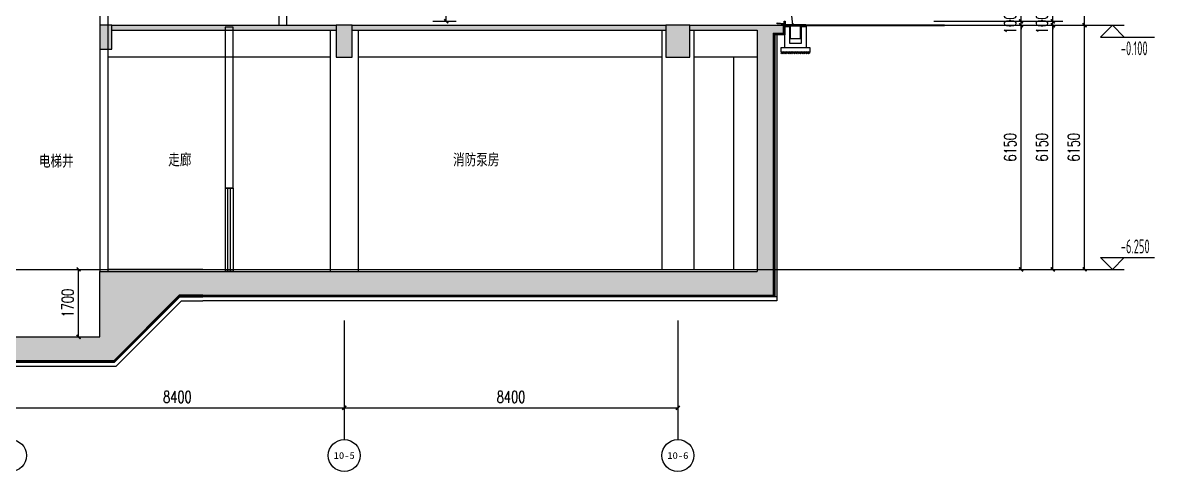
# Model space of a CAD drawing. Extents: x 1106790 to 1313746, y -134124 to 12249.
# Drawn here: x 1189551 to 1218045, y -63226 to -51921 of the extents above; entities that cross this region are included whole.
import ezdxf
from ezdxf.enums import TextEntityAlignment as Align

# ---------------------------------------------------------------- set-up
doc = ezdxf.new("R2010")
doc.units = 0
doc.header["$LTSCALE"] = 1000
doc.header["$MEASUREMENT"] = 0
doc.linetypes.add('DASH', pattern=[0.35, 0.25, -0.1])
for name, color, linetype in [('01-标注_尺寸', 124, 'Continuous'), ('01-标注_标高', 200, 'Continuous'), ('01-标注_符号', 200, 'Continuous'), ('01-标注_轴线坐标', 132, 'Continuous'), ('02-TEXT_房间', 7, 'Continuous'), ('02-TEXT_标注', 130, 'Continuous'), ('02-TEXT_轴号', 7, 'Continuous'), ('05-填充_天正', 26, 'Continuous'), ('A-C_窗', 140, 'Continuous'), ('A-O_防水层', 222, 'Continuous'), ('A-SUR_保温', 222, 'Continuous'), ('A-SUR_看线', 231, 'Continuous'), ('A-SUR_面层', 191, 'Continuous'), ('A-TECH_结构', 21, 'Continuous'), ('A_STR-砌块墙', 121, 'Continuous'), ('A_STR-砼墙', 51, 'Continuous'), ('A_STR-砼柱', 51, 'Continuous'), ('D_铝板', 181, 'Continuous'), ('PUB_HATCH', 8, 'Continuous'), ('构造物', 145, 'Continuous')]:
    doc.layers.add(name, color=color, linetype=linetype)
doc.layers.add('04-不打印_辅助线', color=165, linetype='Continuous', plot=False)
doc.styles.add('_TCH_AXIS', font='STXIHEI.TTF')
doc.styles.add('_TCH_DIM', font='ROS1', dxfattribs={"width": 0.8, "bigfont": 'JD'})
doc.styles.add('_TCH_DIM_T3', font='SIMPLEX', dxfattribs={"width": 0.705882, "bigfont": 'GBCBIG'})
doc.styles.get("Standard").update_dxf_attribs({"font": 'STXIHEI.TTF', "width": 0.75})
doc.dimstyles.new('_TCH_ARCH&&100', dxfattribs={"dimtxt": 297.5, "dimasz": 100, "dimexe": 250, "dimexo": 300, "dimgap": 126.25, "dimtad": 1, "dimdec": 0, "dimzin": 0, "dimdsep": 46, "dimtxsty": '_TCH_DIM_T3', "dimblk": 'ARCHTICK', "dimcen": 0.09, "dimclrt": 7, "dimazin": 2, "dimtfac": 1, "dimtdec": 0, "dimtix": 1, "dimtmove": 2, "dimatfit": 3, "dimfxl": 0, "dimtolj": 1, "dimtzin": 0, "dimarcsym": 0})
pattern_1 = [(45, (4697.017, 670), (-17.96051, 17.96051), []), (45, (4714.977, 670), (-17.96051, 17.96051), [12.7, -6.35])]

# ---------------------------------------------------------------- blocks, each defined once
blk = doc.blocks.new('dartt')
at = {"transparency": 33554641}
h = blk.add_hatch(dxfattribs=at)
h.set_pattern_fill('ANSI32', color=26)
h.set_pattern_definition([(45, (1294.211, 122.3605), (-3.367596, 3.367596), []), (45, (1296.4563, 122.3605), (-3.367596, 3.367596), [])])
edge = h.paths.add_edge_path()
edge.add_arc((0, 21), 4, 0, 90)
edge.add_line((0, 25), (0, 0))
edge.add_line((0, 0), (25, 0))
edge.add_arc((21, 0), 4, 0, 90)
edge.add_line((21, 4), (4, 4))
edge.add_line((4, 4), (4, 21))
blk.add_lwpolyline([(0, 25), (0, 0), (25, 0)])
blk.add_lwpolyline([(0, 25), (0, 25, -0.414214), (4, 21), (4, 4), (21, 4, -0.414214), (25, 0), (25, 0)], format="xyb")
blk = doc.blocks.new('$LinePat$素土夯实')
at = {"color": 0}
for p, q in [((0, -210), (210, 0)), ((120, -300), (420, 0)), ((420, 0), (608, -188)), ((495, -300), (795, 0)), ((615, 0), (705, -90)), ((210, -210), (300, -300)), ((315, -105), (502, -293)), ((705, -300), (795, -210))]:
    blk.add_line(p, q, dxfattribs=at)
blk = doc.blocks.new('drsrtg')
at = {"layer": '05-填充_天正'}
h = blk.add_hatch(dxfattribs=at)
h.set_pattern_fill('ANSI33', color=256, scale=8)
h.set_pattern_definition([(45, (4711.517, 670), (-17.96051, 17.96051), []), (45, (4729.477, 670), (-17.96051, 17.96051), [12.7, -6.35])])
h.paths.add_polyline_path([(-608, 580), (-608, 550), (-513, 550), (-513, 580)])
h = blk.add_hatch(dxfattribs=at)
h.set_pattern_fill('ANSI33', color=256, scale=8)
h.set_pattern_definition(pattern_1)
h.paths.add_polyline_path([(-448, 550), (-448, 580), (-498, 580), (-498, 550)])
h = blk.add_hatch(dxfattribs=at)
h.set_pattern_fill('ANSI33', color=256, scale=8)
h.set_pattern_definition(pattern_1)
h.paths.add_polyline_path([(-383, 550), (-383, 580), (-433, 580), (-433, 550)])
h = blk.add_hatch(dxfattribs=at)
h.set_pattern_fill('ANSI33', color=256, scale=8)
h.set_pattern_definition(pattern_1)
h.paths.add_polyline_path([(-318, 550), (-318, 580), (-368, 580), (-368, 550)])
h = blk.add_hatch(dxfattribs=at)
h.set_pattern_fill('ANSI33', color=256, scale=8)
h.set_pattern_definition(pattern_1)
h.paths.add_polyline_path([(-253, 550), (-253, 580), (-303, 580), (-303, 550)])
h = blk.add_hatch(dxfattribs=at)
h.set_pattern_fill('ANSI33', color=256, scale=8)
h.set_pattern_definition([(45, (4721.517, 670), (-17.96051, 17.96051), []), (45, (4739.477, 670), (-17.96051, 17.96051), [12.7, -6.35])])
h.paths.add_polyline_path([(-108, 550), (-108, 580), (-238, 580), (-238, 550)])
at = {"layer": '01-标注_符号'}
for p, q in [((-527, 1382), (-1923, 1382)), ((-433, 580), (-527, 1382))]:
    blk.add_line(p, q, dxfattribs=at)
at = {"layer": '01-标注_符号', "const_width": 40}
blk.add_lwpolyline([(-431, 560, 1), (-435, 600, 1)], format="xyb", close=True, dxfattribs=at)
at = {"layer": '05-填充_天正'}
blk.add_lwpolyline([(-500, 550), (-500, 240), (-240, 240), (-240, 550)], dxfattribs=at)
at = {"layer": 'A-SUR_面层'}
for p, q in [((-108, 580), (-608, 580)), ((-608, 550), (-608, 580)), ((-513, 550), (-513, 580)), ((-498, 550), (-498, 580)), ((-448, 550), (-448, 580)), ((-433, 550), (-433, 580)), ((-383, 550), (-383, 580)), ((-368, 550), (-368, 580)), ((-318, 550), (-318, 580)), ((-303, 550), (-303, 580)), ((-253, 550), (-253, 580)), ((-238, 550), (-238, 580)), ((-108, 550), (-108, 580)), ((-108, 550), (-608, 550))]:
    blk.add_line(p, q, dxfattribs=at)
at = {"layer": 'A_STR-砌块墙'}
for points in [[(-640, 540), (-520, 540), (-520, 120), (-220, 120), (-220, 540), (-100, 540), (-100, 0), (-640, 0), (-640, 540)], [(-100, 0), (-740, 0), (-740, -100), (0, -100), (0, 0), (-520, 0)]]:
    blk.add_lwpolyline(points, dxfattribs=at)
at = {"layer": 'A-SUR_看线', "xscale": -0.1861635220123852, "yscale": 0.1666666666666667, "zscale": 0.1666666666666667}
for p in [(-592, -100), (-444, -100), (-296, -100), (-148, -100), (0, -100)]:
    blk.add_blockref('$LinePat$素土夯实', p, dxfattribs=at)
at = {"layer": '构造物', "linetype": 'DASH', "ltscale": 0.2}
blk.add_blockref('dartt', (-620, 540), dxfattribs=at)
at = {"layer": '构造物', "linetype": 'DASH', "ltscale": 0.2, "xscale": -1}
blk.add_blockref('dartt', (-100, 540), dxfattribs=at)
at = {"layer": '02-TEXT_标注', "style": '_TCH_DIM', "width": 0.8}
blk.add_text('排水沟', height=347.3, dxfattribs=at).set_placement((-1818, 1487))
blk = doc.blocks.new('_ArchTick')
at = {"color": 0, "linetype": 'ByBlock', "const_width": 0.4}
blk.add_lwpolyline([(-0.5, -0.5), (0.5, 0.5)], dxfattribs=at)
blk = doc.blocks.new('*D62')
at = {"layer": '01-标注_轴线坐标', "color": 0, "lineweight": -2, "transparency": 16777216}
for p, q in [((1213289, -51988), (1216539, -51988)), ((1216289, -58138), (1216289, -51988)), ((1213289, -58138), (1216539, -58138))]:
    blk.add_line(p, q, dxfattribs=at)
at = {"layer": 'Defpoints', "color": 0, "transparency": 16777216}
for p in [(1212989, -51988), (1216289, -51988), (1212989, -58138)]:
    blk.add_point(p, dxfattribs=at)
at = {"layer": '01-标注_轴线坐标', "color": 0, "lineweight": -2, "transparency": 16777216, "xscale": 100, "yscale": 100, "zscale": 100}
for p, rotation in [((1216289, -51988), 90), ((1216289, -58138), 270)]:
    blk.add_blockref('_ArchTick', p, dxfattribs=dict(at, rotation=rotation))
at = {"layer": '01-标注_轴线坐标', "color": 7, "transparency": 16777216, "insert": (1216014, -55063), "char_height": 297.5, "attachment_point": 5, "rotation": 90, "style": '_TCH_DIM_T3'}
blk.add_mtext('\\A1;6150', dxfattribs=at)
blk = doc.blocks.new('*D63')
at = {"layer": '01-标注_轴线坐标', "color": 0, "lineweight": -2, "transparency": 16777216}
for p, q in [((1213289, -31088), (1216539, -31088)), ((1216289, -51988), (1216289, -31088)), ((1213289, -51988), (1216539, -51988))]:
    blk.add_line(p, q, dxfattribs=at)
at = {"layer": 'Defpoints', "color": 0, "transparency": 16777216}
for p in [(1212989, -31088), (1216289, -31088), (1212989, -51988)]:
    blk.add_point(p, dxfattribs=at)
at = {"layer": '01-标注_轴线坐标', "color": 0, "lineweight": -2, "transparency": 16777216, "xscale": 100, "yscale": 100, "zscale": 100}
for p, rotation in [((1216289, -31088), 90), ((1216289, -51988), 270)]:
    blk.add_blockref('_ArchTick', p, dxfattribs=dict(at, rotation=rotation))
at = {"layer": '01-标注_轴线坐标', "color": 7, "transparency": 16777216, "insert": (1216014, -41538), "char_height": 297.5, "attachment_point": 5, "rotation": 90, "style": '_TCH_DIM_T3'}
blk.add_mtext('\\A1;20900', dxfattribs=at)
blk = doc.blocks.new('*D64')
at = {"layer": '01-标注_轴线坐标', "color": 0, "lineweight": -2, "transparency": 16777216}
for p, q in [((1213289, -51988), (1215739, -51988)), ((1215489, -58138), (1215489, -51988)), ((1213289, -58138), (1215739, -58138))]:
    blk.add_line(p, q, dxfattribs=at)
at = {"layer": 'Defpoints', "color": 0, "transparency": 16777216}
for p in [(1212989, -51988), (1215489, -51988), (1212989, -58138)]:
    blk.add_point(p, dxfattribs=at)
at = {"layer": '01-标注_轴线坐标', "color": 0, "lineweight": -2, "transparency": 16777216, "xscale": 100, "yscale": 100, "zscale": 100}
for p, rotation in [((1215489, -51988), 90), ((1215489, -58138), 270)]:
    blk.add_blockref('_ArchTick', p, dxfattribs=dict(at, rotation=rotation))
at = {"layer": '01-标注_轴线坐标', "color": 7, "transparency": 16777216, "insert": (1215214, -55063), "char_height": 297.5, "attachment_point": 5, "rotation": 90, "style": '_TCH_DIM_T3'}
blk.add_mtext('\\A1;6150', dxfattribs=at)
blk = doc.blocks.new('*D65')
at = {"layer": '01-标注_轴线坐标', "color": 0, "lineweight": -2, "transparency": 16777216}
for p, q in [((1215489, -51888), (1215489, -51788)), ((1213289, -51888), (1215739, -51888)), ((1213289, -51988), (1215739, -51988)), ((1215489, -51988), (1215489, -51888)), ((1215489, -51988), (1215489, -52088))]:
    blk.add_line(p, q, dxfattribs=at)
at = {"layer": 'Defpoints', "color": 0, "transparency": 16777216}
for p in [(1212989, -51888), (1212989, -51988), (1215489, -51888)]:
    blk.add_point(p, dxfattribs=at)
at = {"layer": '01-标注_轴线坐标', "color": 0, "lineweight": -2, "transparency": 16777216, "xscale": 100, "yscale": 100, "zscale": 100}
for p, rotation in [((1215489, -51888), 270), ((1215489, -51988), 90)]:
    blk.add_blockref('_ArchTick', p, dxfattribs=dict(at, rotation=rotation))
at = {"layer": '01-标注_轴线坐标', "color": 7, "transparency": 16777216, "insert": (1215214, -51938), "char_height": 297.5, "attachment_point": 5, "rotation": 90, "style": '_TCH_DIM_T3'}
blk.add_mtext('\\A1;100', dxfattribs=at)
blk = doc.blocks.new('*D66')
at = {"layer": '01-标注_轴线坐标', "color": 0, "lineweight": -2, "transparency": 16777216}
for p, q in [((1213289, -47388), (1215739, -47388)), ((1215489, -51888), (1215489, -47388)), ((1213289, -51888), (1215739, -51888))]:
    blk.add_line(p, q, dxfattribs=at)
at = {"layer": 'Defpoints', "color": 0, "transparency": 16777216}
for p in [(1212989, -47388), (1215489, -47388), (1212989, -51888)]:
    blk.add_point(p, dxfattribs=at)
at = {"layer": '01-标注_轴线坐标', "color": 0, "lineweight": -2, "transparency": 16777216, "xscale": 100, "yscale": 100, "zscale": 100}
for p, rotation in [((1215489, -47388), 90), ((1215489, -51888), 270)]:
    blk.add_blockref('_ArchTick', p, dxfattribs=dict(at, rotation=rotation))
at = {"layer": '01-标注_轴线坐标', "color": 7, "transparency": 16777216, "insert": (1215214, -49638), "char_height": 297.5, "attachment_point": 5, "rotation": 90, "style": '_TCH_DIM_T3'}
blk.add_mtext('\\A1;4500', dxfattribs=at)
blk = doc.blocks.new('_FZH')
blk.add_lwpolyline([(-0.5, -0.5), (0.5, -0.5), (0.5, 0.5), (-0.5, 0.5)], close=True)
at = {"layer": 'PUB_HATCH'}
blk.add_solid([(-0.5, -0.5), (0.5, -0.5), (-0.5, 0.5), (0.5, 0.5)], dxfattribs=at)
blk = doc.blocks.new('*D105')
at = {"layer": '01-标注_轴线坐标', "color": 0, "lineweight": -2, "transparency": 16777216}
for p, q in [((1189248, -59426), (1189248, -61876)), ((1197648, -59426), (1197648, -61876)), ((1189248, -61626), (1197648, -61626))]:
    blk.add_line(p, q, dxfattribs=at)
at = {"layer": 'Defpoints', "color": 0, "transparency": 16777216}
for p in [(1189248, -59126), (1197648, -59126), (1197648, -61626)]:
    blk.add_point(p, dxfattribs=at)
at = {"layer": '01-标注_轴线坐标', "color": 0, "lineweight": -2, "transparency": 16777216, "xscale": 100, "yscale": 100, "zscale": 100, "rotation": 180}
blk.add_blockref('_ArchTick', (1189248, -61626), dxfattribs=at)
at = {"layer": '01-标注_轴线坐标', "color": 0, "lineweight": -2, "transparency": 16777216, "xscale": 100, "yscale": 100, "zscale": 100}
blk.add_blockref('_ArchTick', (1197648, -61626), dxfattribs=at)
at = {"layer": '01-标注_轴线坐标', "color": 7, "transparency": 16777216, "insert": (1193448, -61351), "char_height": 297.5, "attachment_point": 5, "style": '_TCH_DIM_T3'}
blk.add_mtext('\\A1;8400', dxfattribs=at)
blk = doc.blocks.new('*D106')
at = {"layer": '01-标注_轴线坐标', "color": 0, "lineweight": -2, "transparency": 16777216}
for p, q in [((1197648, -59426), (1197648, -61876)), ((1206048, -59426), (1206048, -61876)), ((1197648, -61626), (1206048, -61626))]:
    blk.add_line(p, q, dxfattribs=at)
at = {"layer": 'Defpoints', "color": 0, "transparency": 16777216}
for p in [(1197648, -59126), (1206048, -59126), (1206048, -61626)]:
    blk.add_point(p, dxfattribs=at)
at = {"layer": '01-标注_轴线坐标', "color": 0, "lineweight": -2, "transparency": 16777216, "xscale": 100, "yscale": 100, "zscale": 100, "rotation": 180}
blk.add_blockref('_ArchTick', (1197648, -61626), dxfattribs=at)
at = {"layer": '01-标注_轴线坐标', "color": 0, "lineweight": -2, "transparency": 16777216, "xscale": 100, "yscale": 100, "zscale": 100}
blk.add_blockref('_ArchTick', (1206048, -61626), dxfattribs=at)
at = {"layer": '01-标注_轴线坐标', "color": 7, "transparency": 16777216, "insert": (1201848, -61351), "char_height": 297.5, "attachment_point": 5, "style": '_TCH_DIM_T3'}
blk.add_mtext('\\A1;8400', dxfattribs=at)
blk = doc.blocks.new('*D161')
at = {"layer": '01-标注_尺寸', "color": 0, "lineweight": -2, "transparency": 16777216}
for p, q in [((1199879, -48888), (1200465, -48888)), ((1200215, -51888), (1200215, -48888)), ((1199879, -51888), (1200465, -51888))]:
    blk.add_line(p, q, dxfattribs=at)
at = {"layer": 'Defpoints', "color": 0, "transparency": 16777216}
for p in [(1199579, -48888), (1200215, -48888), (1199579, -51888)]:
    blk.add_point(p, dxfattribs=at)
at = {"layer": '01-标注_尺寸', "color": 0, "lineweight": -2, "transparency": 16777216, "xscale": 100, "yscale": 100, "zscale": 100}
for p, rotation in [((1200215, -48888), 90), ((1200215, -51888), 270)]:
    blk.add_blockref('_ArchTick', p, dxfattribs=dict(at, rotation=rotation))
at = {"layer": '01-标注_尺寸', "color": 7, "transparency": 16777216, "insert": (1199940, -50388), "char_height": 297.5, "attachment_point": 5, "rotation": 90, "style": '_TCH_DIM_T3'}
blk.add_mtext('\\A1;3000', dxfattribs=at)
blk = doc.blocks.new('*D169')
at = {"layer": '01-标注_尺寸', "color": 0, "lineweight": -2, "transparency": 16777216}
for p, q in [((1212489, -51988), (1214939, -51988)), ((1214689, -58138), (1214689, -51988)), ((1212489, -58138), (1214939, -58138))]:
    blk.add_line(p, q, dxfattribs=at)
at = {"layer": 'Defpoints', "color": 0, "transparency": 16777216}
for p in [(1212189, -51988), (1214689, -51988), (1212189, -58138)]:
    blk.add_point(p, dxfattribs=at)
at = {"layer": '01-标注_尺寸', "color": 0, "lineweight": -2, "transparency": 16777216, "xscale": 100, "yscale": 100, "zscale": 100}
for p, rotation in [((1214689, -51988), 90), ((1214689, -58138), 270)]:
    blk.add_blockref('_ArchTick', p, dxfattribs=dict(at, rotation=rotation))
at = {"layer": '01-标注_尺寸', "color": 7, "transparency": 16777216, "insert": (1214414, -55063), "char_height": 297.5, "attachment_point": 5, "rotation": 90, "style": '_TCH_DIM_T3'}
blk.add_mtext('\\A1;6150', dxfattribs=at)
blk = doc.blocks.new('*D170')
at = {"layer": '01-标注_尺寸', "color": 0, "lineweight": -2, "transparency": 16777216}
for p, q in [((1214689, -51888), (1214689, -51788)), ((1212489, -51888), (1214939, -51888)), ((1212489, -51988), (1214939, -51988)), ((1214689, -51988), (1214689, -51888)), ((1214689, -51988), (1214689, -52088))]:
    blk.add_line(p, q, dxfattribs=at)
at = {"layer": 'Defpoints', "color": 0, "transparency": 16777216}
for p in [(1212189, -51888), (1212189, -51988), (1214689, -51888)]:
    blk.add_point(p, dxfattribs=at)
at = {"layer": '01-标注_尺寸', "color": 0, "lineweight": -2, "transparency": 16777216, "xscale": 100, "yscale": 100, "zscale": 100}
for p, rotation in [((1214689, -51888), 270), ((1214689, -51988), 90)]:
    blk.add_blockref('_ArchTick', p, dxfattribs=dict(at, rotation=rotation))
at = {"layer": '01-标注_尺寸', "color": 7, "transparency": 16777216, "insert": (1214414, -51938), "char_height": 297.5, "attachment_point": 5, "rotation": 90, "style": '_TCH_DIM_T3'}
blk.add_mtext('\\A1;100', dxfattribs=at)
blk = doc.blocks.new('*D171')
at = {"layer": '01-标注_尺寸', "color": 0, "lineweight": -2, "transparency": 16777216}
for p, q in [((1212489, -48348), (1214939, -48348)), ((1214689, -51888), (1214689, -48348)), ((1212489, -51888), (1214939, -51888))]:
    blk.add_line(p, q, dxfattribs=at)
at = {"layer": 'Defpoints', "color": 0, "transparency": 16777216}
for p in [(1212189, -48348), (1214689, -48348), (1212189, -51888)]:
    blk.add_point(p, dxfattribs=at)
at = {"layer": '01-标注_尺寸', "color": 0, "lineweight": -2, "transparency": 16777216, "xscale": 100, "yscale": 100, "zscale": 100}
for p, rotation in [((1214689, -48348), 90), ((1214689, -51888), 270)]:
    blk.add_blockref('_ArchTick', p, dxfattribs=dict(at, rotation=rotation))
at = {"layer": '01-标注_尺寸', "color": 7, "transparency": 16777216, "insert": (1214414, -50118), "char_height": 297.5, "attachment_point": 5, "rotation": 90, "style": '_TCH_DIM_T3'}
blk.add_mtext('\\A1;3540', dxfattribs=at)
blk = doc.blocks.new('*D188')
at = {"layer": '01-标注_尺寸', "color": 0, "lineweight": -2, "transparency": 16777216}
for p, q in [((1190698, -58138), (1191210, -58138)), ((1190960, -59838), (1190960, -58138)), ((1190698, -59838), (1191210, -59838))]:
    blk.add_line(p, q, dxfattribs=at)
at = {"layer": 'Defpoints', "color": 0, "transparency": 16777216}
for p in [(1190398, -58138), (1190960, -58138), (1190398, -59838)]:
    blk.add_point(p, dxfattribs=at)
at = {"layer": '01-标注_尺寸', "color": 0, "lineweight": -2, "transparency": 16777216, "xscale": 100, "yscale": 100, "zscale": 100}
for p, rotation in [((1190960, -58138), 90), ((1190960, -59838), 270)]:
    blk.add_blockref('_ArchTick', p, dxfattribs=dict(at, rotation=rotation))
at = {"layer": '01-标注_尺寸', "color": 7, "transparency": 16777216, "insert": (1190685, -58988), "char_height": 297.5, "attachment_point": 5, "rotation": 90, "style": '_TCH_DIM_T3'}
blk.add_mtext('\\A1;1700', dxfattribs=at)
blk = doc.blocks.new('$WINLIB2D$00000001')
at = {"color": 0}
for points in [[(-0.5, 0.5), (-0.5, -0.5)], [(-0.5, 0.5), (0.5, 0.5)], [(0.5, -0.5), (0.5, 0.5)], [(0.5, 0.167), (-0.5, 0.167)], [(0.5, -0.167), (-0.5, -0.167)], [(-0.5, -0.5), (0.5, -0.5)]]:
    blk.add_lwpolyline(points, dxfattribs=at)

msp = doc.modelspace()

# ---------------------------------------------------------------- hatches: boundary and pattern name
at = {"layer": '05-填充_天正'}
for points in [[(1191797.7, -51988.5), (1191797.7, -52108.5), (1197447.7, -52108.5), (1197447.7, -51988.5)], [(1205747.7, -52108.5), (1205747.7, -51988.5), (1197847.7, -51988.5), (1197847.7, -52108.5)], [(1206347.7, -51988.5), (1206347.7, -52108.5), (1208047.7, -52108.5), (1208247.7, -52095.2), (1208247.7, -51988.5)], [(1208247.7, -52095.2), (1208047.7, -52108.5), (1208047.7, -58188.5), (1208447.7, -58788.5), (1208447.7, -52188.5)], [(1208247.7, -52095.2), (1208447.7, -52188.5), (1208697.7, -52188.5), (1208697.7, -51988.5), (1208247.7, -51988.5)], [(1193496.2, -58788.5), (1194086, -58788.5), (1194086, -58188.5), (1191497.7, -58188.5), (1191497.7, -59838.5), (1189297.7, -59838.5), (1189297.7, -58188.5), (1186509.3, -58188.5), (1186509.3, -58788.5), (1187099.1, -58788.5), (1188749.1, -60438.5), (1191846.2, -60438.5)], [(1194086, -58188.5), (1194086, -58788.5), (1208447.7, -58788.5), (1208047.7, -58188.5)]]:
    msp.add_hatch(color=256, dxfattribs=at).paths.add_polyline_path(points)

# ---------------------------------------------------------------- linework, layer by layer
at = {"layer": '01-标注_标高'}
for p, q in [((1216288.7, -51988.5), (1217288.7, -51988.5)), ((1216988.7, -51988.5), (1216688.7, -52288.5)), ((1216988.7, -51988.5), (1217288.7, -52288.5)), ((1216688.7, -52288.5), (1218045.2, -52288.5)), ((1216988.7, -58138.5), (1216688.7, -57838.5)), ((1216688.7, -57838.5), (1218045.2, -57838.5)), ((1216988.7, -58138.5), (1217288.7, -57838.5)), ((1216288.7, -58138.5), (1217288.7, -58138.5))]:
    msp.add_line(p, q, dxfattribs=at)
at = {"layer": '01-标注_轴线坐标'}
for p, q in [((1197647.7, -59426.3), (1197647.7, -62426.3)), ((1206047.7, -59426.3), (1206047.7, -62426.3))]:
    msp.add_line(p, q, dxfattribs=at)
for centre in [(1189247.7, -62826.3), (1197647.7, -62826.3), (1206047.7, -62826.3)]:
    msp.add_circle(centre, 400, dxfattribs=at)
at = {"layer": '04-不打印_辅助线'}
msp.add_line((1155940.1, -58138.5), (1216697, -58138.5), dxfattribs=at)
at = {"layer": 'A-O_防水层'}
msp.add_line((1208697.7, -51988.5), (1208737.7, -51988.5), dxfattribs=at)
for points in [[(1194086, -58808.5), (1208467.7, -58808.5), (1208467.7, -52208.5), (1208717.7, -52208.5), (1208717.7, -51988.5)], [(1208737.7, -51988.5), (1208737.7, -52228.5), (1208487.7, -52228.5), (1208487.7, -58828.5)], [(1208537.7, -52228.5), (1208537.7, -58928.5), (1194086, -58928.5)], [(1194086, -58138.5), (1191697.7, -58138.5)], [(1186509.3, -58808.5), (1187090.8, -58808.5), (1188740.8, -60458.5), (1191854.5, -60458.5), (1193504.5, -58808.5), (1194086, -58808.5)], [(1186509.3, -58828.5), (1187082.6, -58828.5), (1188732.6, -60478.5), (1191862.7, -60478.5), (1193512.7, -58828.5), (1194086, -58828.5)], [(1186509.3, -58928.5), (1187041.1, -58928.5), (1188691.1, -60578.5), (1191904.2, -60578.5), (1193554.2, -58928.5), (1194086, -58928.5)], [(1196859.4, -58808.5), (1194086, -58808.5)], [(1208537.7, -58828.5), (1194086, -58828.5)]]:
    msp.add_lwpolyline(points, dxfattribs=at)
at = {"layer": 'A-SUR_保温'}
msp.add_line((1194086, -58138.5), (1208047.7, -58138.5), dxfattribs=at)
at = {"layer": 'A-SUR_看线'}
msp.add_lwpolyline([(1207447.7, -52788.5), (1207447.7, -58138.5)], dxfattribs=at)
at = {"layer": 'A-TECH_结构'}
for points in [[(1197297.7, -52108.5), (1197297.7, -58188.5)], [(1197997.7, -52108.5), (1197997.7, -58188.5)], [(1205647.7, -52108.5), (1205647.7, -58138.5)], [(1206447.7, -52108.5), (1206447.7, -58138.5)], [(1197297.7, -52788.5), (1191697.7, -52788.5)], [(1205647.7, -52788.5), (1197997.7, -52788.5)], [(1199847.7, -52788.5), (1197997.7, -52788.5)], [(1208047.7, -52788.5), (1206447.7, -52788.5)]]:
    msp.add_lwpolyline(points, dxfattribs=at)
at = {"layer": 'A_STR-砌块墙'}
for p, q in [((1194647.7, -52038.5), (1194647.7, -56088.5)), ((1194847.7, -52038.5), (1194647.7, -52038.5)), ((1194847.7, -56088.5), (1194847.7, -52038.5)), ((1194647.7, -56088.5), (1194847.7, -56088.5)), ((1194847.7, -58188.5), (1194647.7, -58188.5))]:
    msp.add_line(p, q, dxfattribs=at)
for points in [[(1191497.7, -34908.5), (1191497.7, -58188.5)], [(1191697.7, -34908.5), (1191697.7, -58188.5)], [(1195997.7, -47608.5), (1195997.7, -51988.5)], [(1196197.7, -47608.5), (1196197.7, -51988.5)]]:
    msp.add_lwpolyline(points, dxfattribs=at)
at = {"layer": 'A_STR-砌块墙', "const_width": 50}
msp.add_lwpolyline([(1209273.7, -51988.5), (1212763.1, -51988.5)], dxfattribs=at)
at = {"layer": 'A_STR-砼墙'}
for p, q in [((1191797.7, -51988.5), (1197447.7, -51988.5)), ((1191797.7, -52108.5), (1197447.7, -52108.5)), ((1197847.7, -51988.5), (1205747.7, -51988.5)), ((1197847.7, -52108.5), (1205747.7, -52108.5)), ((1206347.7, -51988.5), (1208247.7, -51988.5)), ((1206347.7, -52108.5), (1208047.7, -52108.5)), ((1208047.7, -52108.5), (1208047.7, -58188.5)), ((1208247.7, -51988.5), (1208697.7, -51988.5)), ((1208697.7, -51988.5), (1208697.7, -52188.5)), ((1208447.7, -52188.5), (1208447.7, -58788.5)), ((1208447.7, -52188.5), (1208697.7, -52188.5)), ((1194086, -58188.5), (1208047.7, -58188.5)), ((1194086, -58788.5), (1208447.7, -58788.5))]:
    msp.add_line(p, q, dxfattribs=at)
for points in [[(1186509.3, -58188.5), (1189297.7, -58188.5), (1189297.7, -59838.5), (1191497.7, -59838.5), (1191497.7, -58188.5), (1194086, -58188.5)], [(1194086, -58788.5), (1193496.2, -58788.5), (1191846.2, -60438.5), (1188749.1, -60438.5), (1187099.1, -58788.5), (1186509.3, -58788.5)]]:
    msp.add_lwpolyline(points, dxfattribs=at)
at = {"layer": 'D_铝板'}
msp.add_lwpolyline([(1208747.7, -51888.5), (1208747.7, -51968.5), (1208547.7, -51948.5), (1208547.7, -51928.4), (1208727.7, -51946.4), (1208727.7, -51888.5)], close=True, dxfattribs=at)

# ---------------------------------------------------------------- block references
msp.add_blockref('drsrtg', (1209377.7, -52558.5))
at = {"layer": 'A-C_窗', "xscale": -2100, "yscale": -200, "zscale": -2100, "rotation": 90}
msp.add_blockref('$WINLIB2D$00000001', (1194747.7, -57138.5), dxfattribs=at)
at = {"layer": 'A_STR-砼柱'}
for p, xscale, yscale, zscale in [((1191647.7, -52288.5), 300, 600, 600), ((1197647.7, -52388.5), 400, 800, 800), ((1206047.7, -52388.5), 600, 800, 800)]:
    msp.add_blockref('_FZH', p, dxfattribs=dict(at, xscale=xscale, yscale=yscale, zscale=zscale))

# ---------------------------------------------------------------- texts
at = {"layer": '02-TEXT_房间', "width": 0.75}
for s, p in [('电梯井', (1189960.8, -55546.8)), ('走廊', (1193217, -55513.8)), ('消防泵房', (1200388.2, -55513.8))]:
    msp.add_text(s, height=285.43, dxfattribs=at).set_placement(p)
at = {"layer": '02-TEXT_标注', "style": '_TCH_DIM', "width": 0.64}
for s, p in [('-0.100', (1217201.4, -52743.5)), ('-6.250', (1217201.4, -57733.5))]:
    msp.add_text(s, height=350, dxfattribs=at).set_placement(p)
at = {"layer": '02-TEXT_轴号', "style": '_TCH_AXIS', "width": 0.904762}
for s, p, p2 in [('10-5', (1197380.6, -62910.6), (1197914.7, -62910.6)), ('10-6', (1205780.6, -62910.6), (1206314.7, -62910.6))]:
    msp.add_text(s, height=168.63, dxfattribs=at).set_placement(p, p2, align=Align.FIT)

# ---------------------------------------------------------------- dimensions: what is measured, and where the dimension line sits
at = {"layer": '01-标注_尺寸'}
for p1, p2, distance, picture, middle in [((1212188.7, -51888.5), (1212188.7, -48348.5), -2500, '*D171', (1214413.7, -50118.5)), ((1199578.6, -51888.5), (1199578.6, -48888.5), -636.8, '*D161', (1199940.4, -50388.5)), ((1212188.7, -51988.5), (1212188.7, -51888.5), -2500, '*D170', (1214413.7, -51938.5)), ((1212188.7, -58138.5), (1212188.7, -51988.5), -2500, '*D169', (1214413.7, -55063.5)), ((1190397.7, -59838.5), (1190397.7, -58138.5), -562.1, '*D188', (1190684.8, -58988.5))]:
    dim = msp.add_aligned_dim(p1=p1, p2=p2, distance=distance, dimstyle='_TCH_ARCH&&100', dxfattribs=at)
    dim.commit()
    dim.dimension.update_dxf_attribs({"geometry": picture, "text_midpoint": middle})
at = {"layer": '01-标注_轴线坐标'}
for p1, p2, distance, picture, middle in [((1212988.7, -51988.5), (1212988.7, -31088.5), -3300, '*D63', (1216013.7, -41538.5)), ((1212988.7, -51888.5), (1212988.7, -47388.5), -2500, '*D66', (1215213.7, -49638.5)), ((1212988.7, -51988.5), (1212988.7, -51888.5), -2500, '*D65', (1215213.7, -51938.5)), ((1212988.7, -58138.5), (1212988.7, -51988.5), -3300, '*D62', (1216013.7, -55063.5)), ((1212988.7, -58138.5), (1212988.7, -51988.5), -2500, '*D64', (1215213.7, -55063.5)), ((1189247.7, -59126.3), (1197647.7, -59126.3), -2500, '*D105', (1193447.7, -61351.3)), ((1197647.7, -59126.3), (1206047.7, -59126.3), -2500, '*D106', (1201847.7, -61351.3))]:
    dim = msp.add_aligned_dim(p1=p1, p2=p2, distance=distance, dimstyle='_TCH_ARCH&&100', dxfattribs=at)
    dim.commit()
    dim.dimension.update_dxf_attribs({"geometry": picture, "text_midpoint": middle})

doc.saveas('drawing.dxf')
